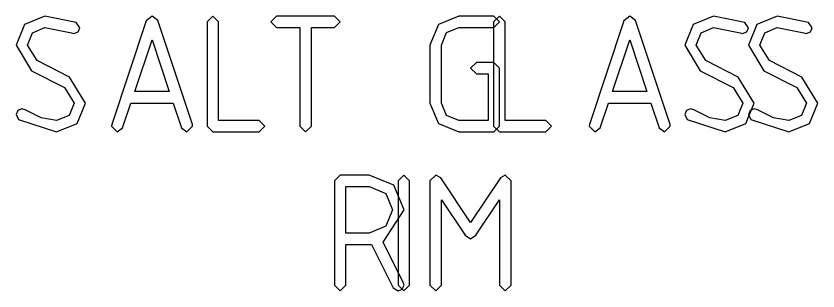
# Model space of a CAD drawing. Header units: metres. Extents: x 0 to 16.5, y 0 to 11.5.
# Drawn here: x 9.2689 to 9.6187, y 5.6528 to 5.7729 of the extents above; entities that cross this region are included whole.
import ezdxf

# ---------------------------------------------------------------- set-up
doc = ezdxf.new("R2010")
doc.units = ezdxf.units.M

msp = doc.modelspace()

# ---------------------------------------------------------------- linework, layer by layer
for points in [[(9.29226, 5.7461), (9.2781, 5.75336), (9.27393, 5.76019), (9.27615, 5.76551), (9.28153, 5.76779), (9.29312, 5.76546), (9.29417, 5.76519), (9.29596, 5.7659), (9.29676, 5.76774), (9.29519, 5.77007), (9.28153, 5.77285), (9.27263, 5.76915), (9.26893, 5.76019), (9.27572, 5.74892), (9.29004, 5.7416), (9.29428, 5.73486), (9.29204, 5.72944), (9.28663, 5.72726), (9.27989, 5.72835), (9.27289, 5.73188), (9.27143, 5.73236), (9.26969, 5.73156), (9.26893, 5.72982), (9.27001, 5.72771), (9.28663, 5.72222), (9.29557, 5.72592), (9.29926, 5.73486), (9.29226, 5.7461)], [(9.34586, 5.72553), (9.33074, 5.77089), (9.32829, 5.77285), (9.32574, 5.77078), (9.31065, 5.72553), (9.3106, 5.72472), (9.3131, 5.72222), (9.31543, 5.72396), (9.31907, 5.73486), (9.33751, 5.73486), (9.3411, 5.72396), (9.34343, 5.72222), (9.34597, 5.72472), (9.34586, 5.72553)], [(9.35226, 5.72472), (9.35476, 5.72222), (9.375, 5.72222), (9.3775, 5.72472), (9.375, 5.72726), (9.35726, 5.72726), (9.35726, 5.77029), (9.35476, 5.77285), (9.35226, 5.77029), (9.35226, 5.72472)], [(9.3826, 5.76779), (9.39274, 5.76779), (9.39274, 5.72472), (9.39524, 5.72222), (9.39774, 5.72472), (9.39774, 5.76779), (9.40788, 5.76779), (9.41037, 5.77029), (9.40788, 5.77285), (9.3826, 5.77285), (9.3801, 5.77029), (9.3826, 5.76779)], [(9.45671, 5.72944), (9.45449, 5.73486), (9.45449, 5.76019), (9.45671, 5.76563), (9.46208, 5.76779), (9.47732, 5.76779), (9.47982, 5.77029), (9.47732, 5.77285), (9.46208, 5.77285), (9.45318, 5.76915), (9.44949, 5.76019), (9.44949, 5.73486), (9.45318, 5.72592), (9.46208, 5.72222), (9.47732, 5.72222), (9.47982, 5.72472), (9.47982, 5.75006), (9.47732, 5.75261), (9.46972, 5.75261), (9.46718, 5.75006), (9.46972, 5.74756), (9.47483, 5.74756), (9.47483, 5.72726), (9.46208, 5.72726), (9.45671, 5.72944)], [(9.47726, 5.72472), (9.47976, 5.72222), (9.5, 5.72222), (9.5025, 5.72472), (9.5, 5.72726), (9.48226, 5.72726), (9.48226, 5.77029), (9.47976, 5.77285), (9.47726, 5.77029), (9.47726, 5.72472)], [(9.55419, 5.72553), (9.53907, 5.77089), (9.53663, 5.77285), (9.53407, 5.77078), (9.51899, 5.72553), (9.51893, 5.72472), (9.52143, 5.72222), (9.52376, 5.72396), (9.5274, 5.73486), (9.54585, 5.73486), (9.54943, 5.72396), (9.55176, 5.72222), (9.55431, 5.72472), (9.55419, 5.72553)], [(9.58393, 5.7461), (9.56976, 5.75336), (9.5656, 5.76019), (9.56782, 5.76551), (9.57319, 5.76779), (9.58479, 5.76546), (9.58583, 5.76519), (9.58763, 5.7659), (9.58843, 5.76774), (9.58686, 5.77007), (9.57319, 5.77285), (9.56429, 5.76915), (9.5606, 5.76019), (9.56739, 5.74892), (9.58171, 5.7416), (9.58594, 5.73486), (9.58371, 5.72944), (9.57829, 5.72726), (9.57156, 5.72835), (9.56456, 5.73188), (9.5631, 5.73236), (9.56136, 5.73156), (9.5606, 5.72982), (9.56168, 5.72771), (9.57829, 5.72222), (9.58724, 5.72592), (9.59093, 5.73486), (9.58393, 5.7461)], [(9.61171, 5.7461), (9.59754, 5.75336), (9.59338, 5.76019), (9.5956, 5.76551), (9.60097, 5.76779), (9.61257, 5.76546), (9.61361, 5.76519), (9.6154, 5.7659), (9.61621, 5.76774), (9.61464, 5.77007), (9.60097, 5.77285), (9.59207, 5.76915), (9.58837, 5.76019), (9.59517, 5.74892), (9.60949, 5.7416), (9.61372, 5.73486), (9.61149, 5.72944), (9.60607, 5.72726), (9.59933, 5.72835), (9.59233, 5.73188), (9.59088, 5.73236), (9.58914, 5.73156), (9.58837, 5.72982), (9.58946, 5.72771), (9.60607, 5.72222), (9.61501, 5.72592), (9.61871, 5.73486), (9.61171, 5.7461)], [(9.33578, 5.73986), (9.32081, 5.73986), (9.32829, 5.76247), (9.33578, 5.73986)], [(9.54411, 5.73986), (9.52914, 5.73986), (9.53663, 5.76247), (9.54411, 5.73986)], [(9.43815, 5.68815), (9.43375, 5.699), (9.42301, 5.7034), (9.41032, 5.7034), (9.40782, 5.70085), (9.40782, 5.65528), (9.41032, 5.65278), (9.41282, 5.65528), (9.41282, 5.67301), (9.42301, 5.67301), (9.42393, 5.67301), (9.43338, 5.65419), (9.43565, 5.65278), (9.43739, 5.65354), (9.43815, 5.65528), (9.43782, 5.65647), (9.42904, 5.6741), (9.43815, 5.68815)], [(9.4406, 5.65528), (9.4406, 5.70085), (9.4381, 5.7034), (9.4356, 5.70085), (9.4356, 5.65528), (9.4381, 5.65278), (9.4406, 5.65528)], [(9.48019, 5.70221), (9.46718, 5.68267), (9.45426, 5.70215), (9.45199, 5.7034), (9.44949, 5.70085), (9.44949, 5.65528), (9.45199, 5.65278), (9.45449, 5.65528), (9.45449, 5.69265), (9.46485, 5.67708), (9.46718, 5.67551), (9.46946, 5.67708), (9.47982, 5.69265), (9.47982, 5.65528), (9.48232, 5.65278), (9.48486, 5.65528), (9.48486, 5.70085), (9.48232, 5.7034), (9.48019, 5.70221)], [(9.42301, 5.69835), (9.43018, 5.69536), (9.43317, 5.68826), (9.43018, 5.68104), (9.42301, 5.67806), (9.41282, 5.67806), (9.41282, 5.69835), (9.42301, 5.69835)]]:
    msp.add_lwpolyline(points, close=True)

doc.saveas('drawing.dxf')
